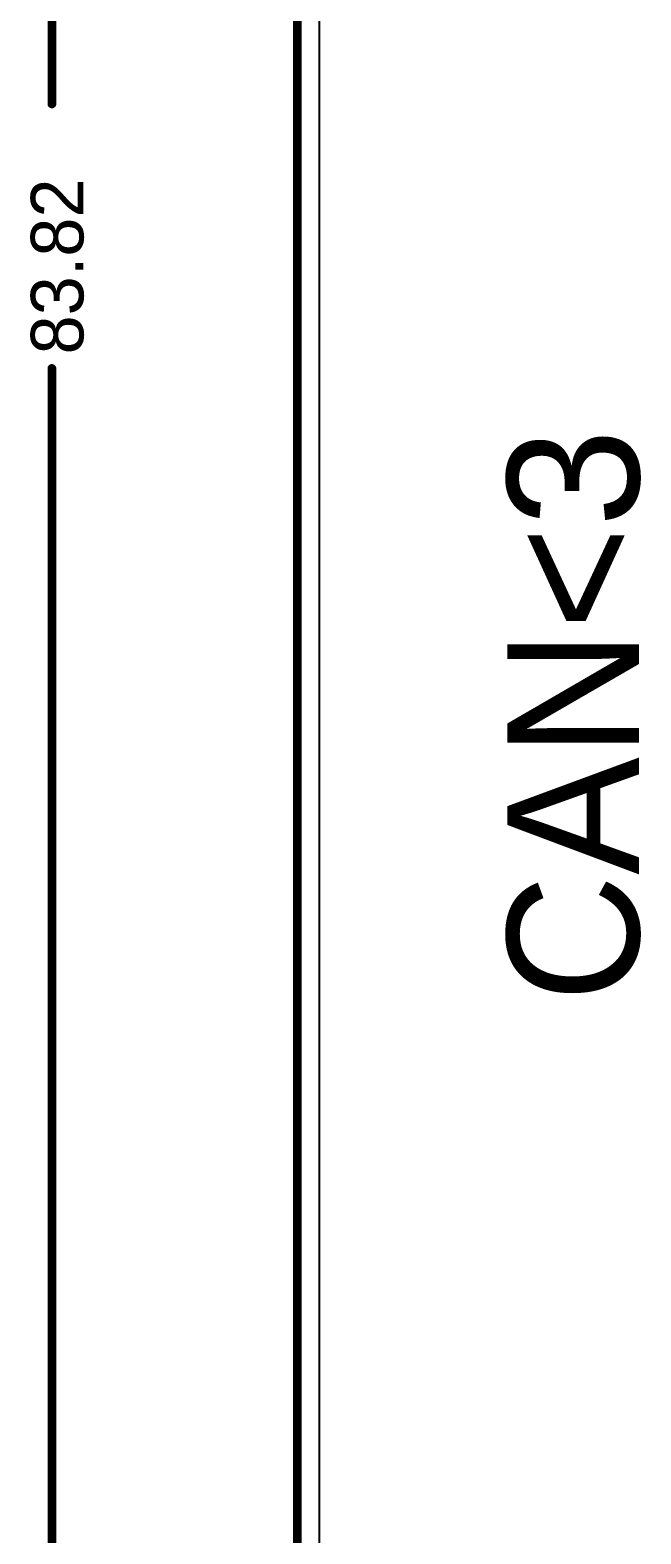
# Model space of a CAD drawing. Extents: x 41 to 201, y 4 to 127.
# Drawn here: x 40.52 to 58.22, y 26.75 to 70.34 of the extents above; entities that cross this region are included whole.
import ezdxf

# ---------------------------------------------------------------- set-up
doc = ezdxf.new("R2010")
doc.units = 0
doc.layers.add('BOTTOMLAYER', color=5, linetype='CONTINUOUS')
doc.layers.add('TOPOVERLAY', color=2, linetype='CONTINUOUS')

msp = doc.modelspace()

# ---------------------------------------------------------------- linework, layer by layer
at = {"layer": 'BOTTOMLAYER'}
msp.add_line((48.907, 15.887), (48.907, 113.653), dxfattribs=at)
at = {"layer": 'TOPOVERLAY', "const_width": 0.254}
for points in [[(48.26, 15.24), (48.26, 114.3)], [(41.148, 68.198), (41.148, 106.68)], [(41.148, 22.86), (41.148, 60.529)]]:
    msp.add_lwpolyline(points, dxfattribs=at)
at = {"layer": 'TOPOVERLAY', "const_width": 0.127}
for points in [[(41.084, 68.198, 1), (41.212, 68.198, 1)], [(41.084, 60.529, 1), (41.212, 60.529, 1)]]:
    msp.add_lwpolyline(points, format="xyb", close=True, dxfattribs=at)

# ---------------------------------------------------------------- texts
at = {"layer": 'TOPOVERLAY'}
for s, height, p in [('83.82', 1.524, (42.062, 60.936)), ('CAN<3', 3.8222, (58.166, 42.164))]:
    msp.add_text(s, height=height, rotation=90, dxfattribs=at).set_placement(p)

doc.saveas('drawing.dxf')
